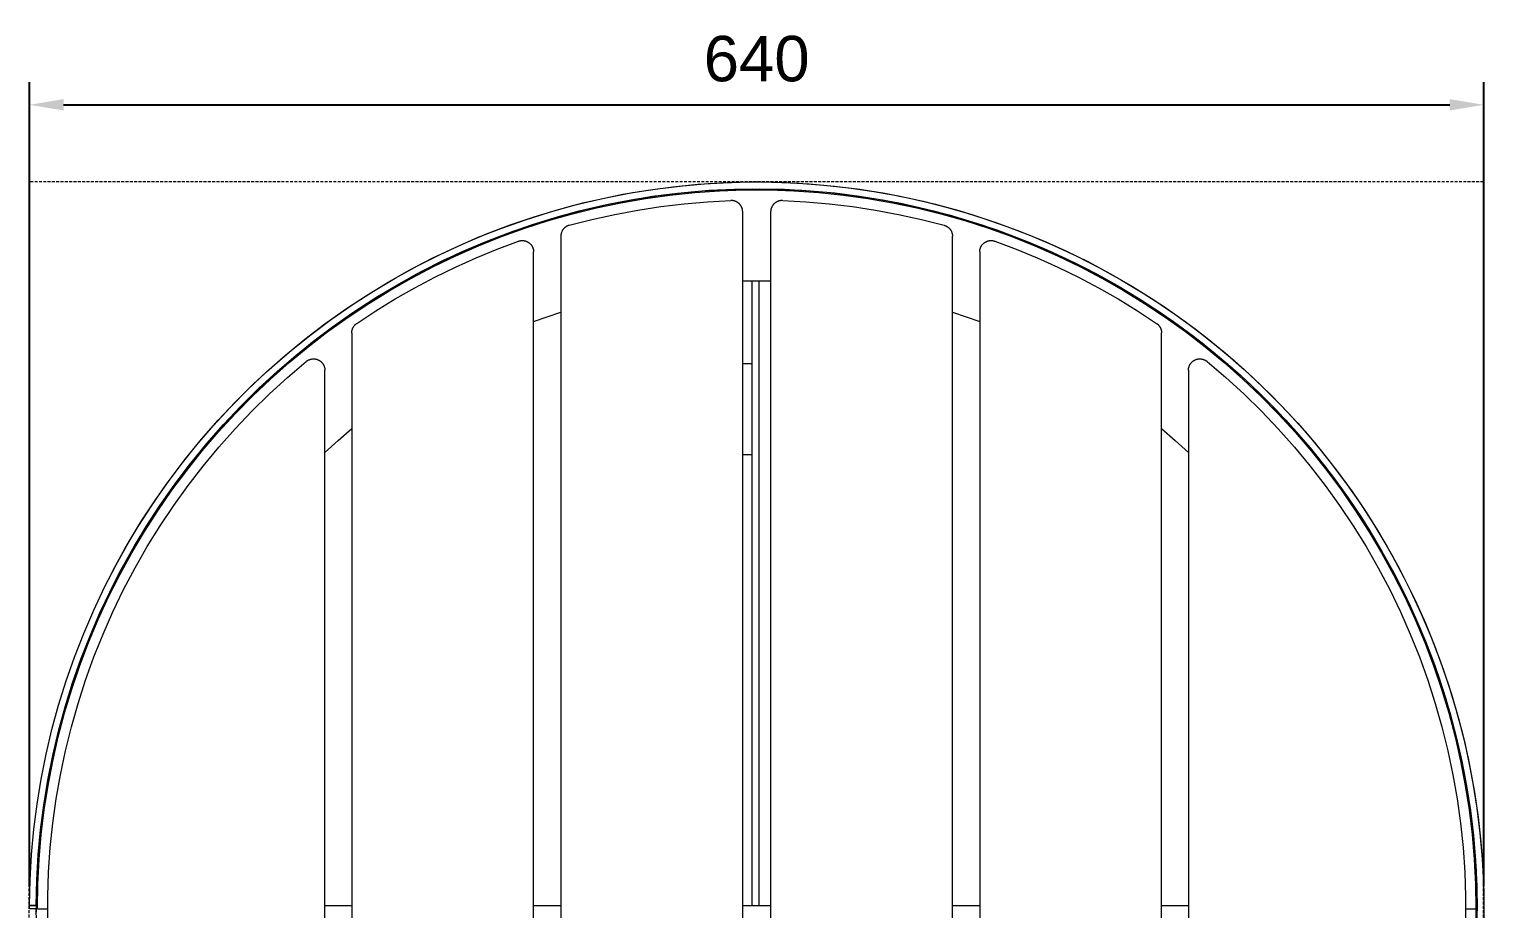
# Model space of a CAD drawing. Header units: millimetres. Extents: x -93 to 2210, y -85 to 1555.
# Drawn here: x -35 to 605, y 235 to 622 of the extents above; entities that cross this region are included whole.
import ezdxf

# ---------------------------------------------------------------- set-up
doc = ezdxf.new("R2010")
doc.units = ezdxf.units.MM
doc.linetypes.add('HIDDEN', pattern=[1.905, 1.27, -0.635])
for name, color, linetype, lineweight in [('ZANO_R', 7, 'Continuous', 0), ('ZANO_R_przerywana', 7, 'HIDDEN', 0), ('ZANO_W', 1, 'Continuous', 0)]:
    doc.layers.add(name, color=color, linetype=linetype, lineweight=lineweight)
doc.styles.add('Arial', font='arial.ttf')
doc.styles.get("Standard").update_dxf_attribs({"font": 'ARIALUNI.TTF'})
doc.dimstyles.new('pl i ang', dxfattribs={"dimtxt": 50, "dimasz": 50, "dimexe": 1.25, "dimexo": 0.625, "dimgap": 10, "dimtad": 1, "dimtoh": 1, "dimtxsty": 'Standard', "dimcen": 2.5, "dimclrd": 1, "dimclre": 1, "dimclrt": 1, "dimadec": 0, "dimazin": 0, "dimtfac": 1, "dimtmove": 0, "dimatfit": 3, "dimfxl": 1, "dimarcsym": 1})

# ---------------------------------------------------------------- blocks, each defined once
blk = doc.blocks.new('*D389')
at = {"layer": 'ZANO_W', "color": 1, "lineweight": -2}
for p, q in [((-35.01, 244.73), (-35.01, 598.68)), ((604.99, 244.74), (604.99, 598.68)), ((-20.01, 588.68), (589.99, 588.68))]:
    blk.add_line(p, q, dxfattribs=at)
at = {"layer": 'ZANO_W', "color": 1}
for points in [[(-20.01, 591.18), (-20.01, 586.18), (-35.01, 588.68)], [(589.99, 586.18), (589.99, 591.18), (604.99, 588.68)]]:
    blk.add_solid(points, dxfattribs=at)
at = {"layer": 'ZANO_W', "color": 1, "insert": (284.99, 608.89), "char_height": 20, "attachment_point": 5, "style": 'Arial'}
blk.add_mtext('640', dxfattribs=at)

msp = doc.modelspace()

# ---------------------------------------------------------------- linework, layer by layer
at = {"layer": 'ZANO_R'}
for p, q in [((226.14, 549.28), (237.08, 551.13)), ((230.38, 550.04), (241.4, 551.75)), ((237.08, 551.13), (248.07, 552.6)), ((241.4, 551.75), (252.47, 553.08)), ((248.07, 552.6), (259.11, 553.69)), ((250.08, 549.81), (261.02, 550.83)), ((252.47, 553.08), (263.58, 554.02)), ((253.12, 550.13), (264.14, 551.05)), ((257.71, 550.05), (268.61, 550.81)), ((259.11, 553.69), (270.18, 554.39)), ((261.02, 550.83), (271.97, 551.47)), ((263.58, 554.02), (274.72, 554.57)), ((264.14, 551.05), (275.18, 551.58)), ((268.61, 550.81), (279.52, 551.19)), ((270.18, 554.39), (281.27, 554.71)), ((271.97, 551.47), (282.95, 551.73)), ((274.72, 554.57), (285.87, 554.73)), ((275.18, 551.58), (286.23, 551.73)), ((279.52, 551.19), (290.45, 551.19)), ((281.27, 554.71), (292.36, 554.65)), ((282.95, 551.73), (293.93, 551.61)), ((282.99, 554.73), (282.99, 554.74)), ((282.99, 554.74), (285.99, 554.74)), ((282.99, 551.23), (282.99, 551.73)), ((285.87, 554.73), (297.02, 554.51)), ((285.99, 554.74), (285.99, 554.73)), ((285.99, 551.73), (285.99, 551.23)), ((286.23, 551.73), (297.29, 551.49)), ((290.45, 551.19), (301.37, 550.81)), ((292.36, 554.65), (303.44, 554.2)), ((293.93, 551.61), (304.89, 551.11)), ((297.02, 554.51), (308.15, 553.89)), ((297.29, 551.49), (308.32, 550.87)), ((301.37, 550.81), (312.27, 550.05)), ((303.44, 554.2), (314.51, 553.37)), ((304.89, 551.11), (315.83, 550.23)), ((308.15, 553.89), (319.26, 552.89)), ((308.32, 550.87), (319.33, 549.87)), ((314.51, 553.37), (325.53, 552.15)), ((319.26, 552.89), (330.33, 551.5)), ((325.53, 552.15), (336.51, 550.56)), ((330.33, 551.5), (341.34, 549.73)), ((336.51, 550.56), (347.42, 548.58)), ((193.81, 541.47), (204.49, 544.44)), ((197.77, 542.62), (208.55, 545.47)), ((204.49, 544.44), (215.28, 547.05)), ((206.91, 541.97), (217.6, 544.49)), ((208.55, 545.47), (219.42, 547.94)), ((209.57, 542.63), (220.35, 545.07)), ((214.56, 543.3), (225.25, 545.54)), ((215.28, 547.05), (226.14, 549.28)), ((217.6, 544.49), (228.36, 546.63)), ((219.42, 547.94), (230.38, 550.04)), ((220.35, 545.07), (231.21, 547.14)), ((225.25, 545.54), (236.02, 547.42)), ((228.36, 546.63), (239.2, 548.41)), ((231.21, 547.14), (242.14, 548.82)), ((236.02, 547.42), (246.84, 548.93)), ((239.2, 548.41), (250.08, 549.81)), ((242.14, 548.82), (253.12, 550.13)), ((242.87, 543.9), (253.1, 545.11)), ((246.84, 548.93), (257.71, 550.05)), ((253.1, 545.11), (263.37, 545.99)), ((263.37, 545.99), (273.66, 546.53)), ((273.83, 546.54), (273.66, 546.53)), ((274, 546.53), (273.83, 546.54)), ((274.17, 546.52), (274, 546.53)), ((274.34, 546.51), (274.17, 546.52)), ((274.51, 546.49), (274.34, 546.51)), ((274.68, 546.46), (274.51, 546.49)), ((274.84, 546.43), (274.68, 546.46)), ((275.01, 546.4), (274.84, 546.43)), ((275.18, 546.35), (275.01, 546.4)), ((275.34, 546.3), (275.18, 546.35)), ((275.5, 546.25), (275.34, 546.3)), ((275.66, 546.19), (275.5, 546.25)), ((275.82, 546.12), (275.66, 546.19)), ((275.98, 546.05), (275.82, 546.12)), ((276.13, 545.98), (275.98, 546.05)), ((276.28, 545.9), (276.13, 545.98)), ((276.43, 545.81), (276.28, 545.9)), ((276.57, 545.72), (276.43, 545.81)), ((276.71, 545.62), (276.57, 545.72)), ((276.85, 545.52), (276.71, 545.62)), ((276.99, 545.42), (276.85, 545.52)), ((277.12, 545.31), (276.99, 545.42)), ((277.24, 545.19), (277.12, 545.31)), ((277.37, 545.07), (277.24, 545.19)), ((277.49, 544.95), (277.37, 545.07)), ((277.6, 544.82), (277.49, 544.95)), ((277.71, 544.69), (277.6, 544.82)), ((277.82, 544.56), (277.71, 544.69)), ((277.92, 544.42), (277.82, 544.56)), ((278.01, 544.28), (277.92, 544.42)), ((278.1, 544.14), (278.01, 544.28)), ((278.19, 543.99), (278.1, 544.14)), ((291.87, 544.14), (291.78, 543.99)), ((291.96, 544.28), (291.87, 544.14)), ((292.06, 544.42), (291.96, 544.28)), ((292.16, 544.56), (292.06, 544.42)), ((292.26, 544.69), (292.16, 544.56)), ((292.37, 544.82), (292.26, 544.69)), ((292.49, 544.95), (292.37, 544.82)), ((292.61, 545.07), (292.49, 544.95)), ((292.73, 545.19), (292.61, 545.07)), ((292.86, 545.31), (292.73, 545.19)), ((292.99, 545.42), (292.86, 545.31)), ((293.12, 545.52), (292.99, 545.42)), ((293.26, 545.62), (293.12, 545.52)), ((293.4, 545.72), (293.26, 545.62)), ((293.55, 545.81), (293.4, 545.72)), ((293.7, 545.9), (293.55, 545.81)), ((293.85, 545.98), (293.7, 545.9)), ((294, 546.05), (293.85, 545.98)), ((294.15, 546.12), (294, 546.05)), ((294.31, 546.19), (294.15, 546.12)), ((294.47, 546.25), (294.31, 546.19)), ((294.63, 546.3), (294.47, 546.25)), ((294.8, 546.35), (294.63, 546.3)), ((294.96, 546.4), (294.8, 546.35)), ((295.13, 546.43), (294.96, 546.4)), ((295.3, 546.46), (295.13, 546.43)), ((295.47, 546.49), (295.3, 546.46)), ((295.64, 546.51), (295.47, 546.49)), ((295.81, 546.52), (295.64, 546.51)), ((295.98, 546.53), (295.81, 546.52)), ((296.15, 546.54), (295.98, 546.53)), ((296.32, 546.53), (296.15, 546.54)), ((296.32, 546.53), (306.61, 545.99)), ((306.61, 545.99), (316.87, 545.11)), ((312.27, 550.05), (323.14, 548.93)), ((315.83, 550.23), (326.74, 548.97)), ((316.87, 545.11), (327.1, 543.9)), ((319.33, 549.87), (330.3, 548.48)), ((323.14, 548.93), (333.96, 547.42)), ((326.74, 548.97), (337.59, 547.34)), ((330.3, 548.48), (341.21, 546.71)), ((333.96, 547.42), (344.72, 545.54)), ((337.59, 547.34), (348.39, 545.33)), ((341.21, 546.71), (352.06, 544.56)), ((341.34, 549.73), (352.28, 547.58)), ((344.72, 545.54), (355.42, 543.3)), ((347.42, 548.58), (358.26, 546.23)), ((348.39, 545.33), (359.1, 542.95)), ((352.06, 544.56), (362.82, 542.03)), ((352.28, 547.58), (363.14, 545.04)), ((358.26, 546.23), (369.01, 543.5)), ((363.14, 545.04), (373.9, 542.13)), ((172.78, 534.41), (183.23, 538.12)), ((176.54, 535.8), (187.09, 539.39)), ((183.23, 538.12), (193.81, 541.47)), ((185.84, 535.83), (196.32, 539.08)), ((187.09, 539.39), (197.77, 542.62)), ((188.29, 536.63), (198.88, 539.81)), ((193.44, 537.7), (203.95, 540.68)), ((196.32, 539.08), (206.91, 541.97)), ((198.88, 539.81), (209.57, 542.63)), ((202.52, 535.68), (212.5, 538.23)), ((203.95, 540.68), (214.56, 543.3)), ((212.5, 538.23), (222.56, 540.45)), ((222.56, 540.45), (232.68, 542.34)), ((232.68, 542.34), (242.87, 543.9)), ((278.27, 543.84), (278.19, 543.99)), ((278.35, 543.69), (278.27, 543.84)), ((278.42, 543.53), (278.35, 543.69)), ((278.48, 543.37), (278.42, 543.53)), ((278.55, 543.21), (278.48, 543.37)), ((278.6, 543.05), (278.55, 543.21)), ((278.65, 542.89), (278.6, 543.05)), ((278.69, 542.72), (278.65, 542.89)), ((278.73, 542.55), (278.69, 542.72)), ((278.76, 542.39), (278.73, 542.55)), ((278.79, 542.22), (278.76, 542.39)), ((278.81, 542.05), (278.79, 542.22)), ((278.82, 541.88), (278.81, 542.05)), ((278.83, 541.71), (278.82, 541.88)), ((278.83, 541.54), (278.83, 541.71)), ((278.83, -72.07), (278.83, 541.54)), ((291.15, 541.88), (291.14, 541.71)), ((291.14, 541.71), (291.14, 541.54)), ((291.14, 541.54), (291.14, -72.07)), ((291.17, 542.05), (291.15, 541.88)), ((291.19, 542.22), (291.17, 542.05)), ((291.21, 542.39), (291.19, 542.22)), ((291.25, 542.55), (291.21, 542.39)), ((291.28, 542.72), (291.25, 542.55)), ((291.33, 542.89), (291.28, 542.72)), ((291.38, 543.05), (291.33, 542.89)), ((291.43, 543.21), (291.38, 543.05)), ((291.49, 543.37), (291.43, 543.21)), ((291.56, 543.53), (291.49, 543.37)), ((291.63, 543.69), (291.56, 543.53)), ((291.7, 543.84), (291.63, 543.69)), ((291.78, 543.99), (291.7, 543.84)), ((327.1, 543.9), (337.29, 542.34)), ((337.29, 542.34), (347.42, 540.45)), ((347.42, 540.45), (357.48, 538.23)), ((355.42, 543.3), (366.02, 540.68)), ((357.48, 538.23), (367.46, 535.68)), ((359.1, 542.95), (369.73, 540.2)), ((362.82, 542.03), (373.49, 539.13)), ((366.02, 540.68), (376.54, 537.7)), ((369.01, 543.5), (379.67, 540.41)), ((369.73, 540.2), (380.26, 537.08)), ((373.49, 539.13), (384.05, 535.86)), ((373.9, 542.13), (384.56, 538.85)), ((379.67, 540.41), (390.2, 536.94)), ((384.56, 538.85), (395.1, 535.19)), ((155.83, 527.51), (166.11, 531.83)), ((162.46, 530.35), (172.78, 534.41)), ((165.24, 528.24), (175.47, 532.21)), ((166.11, 531.83), (176.54, 535.8)), ((167.49, 529.15), (177.82, 533.07)), ((172.76, 530.67), (183.04, 534.36)), ((175.47, 532.21), (185.84, 535.83)), ((177.82, 533.07), (188.29, 536.63)), ((183.04, 534.36), (193.44, 537.7)), ((198.86, 531.37), (198.85, 531.2)), ((198.88, 531.54), (198.86, 531.37)), ((198.91, 531.71), (198.88, 531.54)), ((198.94, 531.88), (198.91, 531.71)), ((198.98, 532.04), (198.94, 531.88)), ((199.02, 532.21), (198.98, 532.04)), ((199.07, 532.37), (199.02, 532.21)), ((199.13, 532.54), (199.07, 532.37)), ((199.19, 532.7), (199.13, 532.54)), ((199.25, 532.86), (199.19, 532.7)), ((199.32, 533.01), (199.25, 532.86)), ((199.4, 533.17), (199.32, 533.01)), ((199.48, 533.32), (199.4, 533.17)), ((199.57, 533.46), (199.48, 533.32)), ((199.66, 533.61), (199.57, 533.46)), ((199.76, 533.75), (199.66, 533.61)), ((199.86, 533.89), (199.76, 533.75)), ((199.97, 534.02), (199.86, 533.89)), ((200.08, 534.15), (199.97, 534.02)), ((200.19, 534.28), (200.08, 534.15)), ((200.31, 534.4), (200.19, 534.28)), ((200.44, 534.52), (200.31, 534.4)), ((200.56, 534.64), (200.44, 534.52)), ((200.7, 534.75), (200.56, 534.64)), ((200.83, 534.85), (200.7, 534.75)), ((200.97, 534.95), (200.83, 534.85)), ((201.11, 535.05), (200.97, 534.95)), ((201.26, 535.14), (201.11, 535.05)), ((201.41, 535.23), (201.26, 535.14)), ((201.56, 535.31), (201.41, 535.23)), ((201.71, 535.38), (201.56, 535.31)), ((201.87, 535.45), (201.71, 535.38)), ((202.03, 535.52), (201.87, 535.45)), ((202.19, 535.58), (202.03, 535.52)), ((202.35, 535.63), (202.19, 535.58)), ((202.52, 535.68), (202.35, 535.63)), ((367.46, 535.68), (367.62, 535.63)), ((367.62, 535.63), (367.79, 535.58)), ((367.79, 535.58), (367.95, 535.52)), ((367.95, 535.52), (368.11, 535.45)), ((368.11, 535.45), (368.26, 535.38)), ((368.26, 535.38), (368.42, 535.31)), ((368.42, 535.31), (368.57, 535.23)), ((368.57, 535.23), (368.72, 535.14)), ((368.72, 535.14), (368.86, 535.05)), ((368.86, 535.05), (369.01, 534.95)), ((369.01, 534.95), (369.14, 534.85)), ((369.14, 534.85), (369.28, 534.75)), ((369.28, 534.75), (369.41, 534.64)), ((369.41, 534.64), (369.54, 534.52)), ((369.54, 534.52), (369.66, 534.4)), ((369.66, 534.4), (369.78, 534.28)), ((369.78, 534.28), (369.9, 534.15)), ((369.9, 534.15), (370.01, 534.02)), ((370.01, 534.02), (370.12, 533.89)), ((370.12, 533.89), (370.22, 533.75)), ((370.22, 533.75), (370.31, 533.61)), ((370.31, 533.61), (370.41, 533.46)), ((370.41, 533.46), (370.49, 533.32)), ((370.49, 533.32), (370.57, 533.17)), ((370.57, 533.17), (370.65, 533.01)), ((370.65, 533.01), (370.72, 532.86)), ((370.72, 532.86), (370.79, 532.7)), ((370.79, 532.7), (370.85, 532.54)), ((370.85, 532.54), (370.9, 532.37)), ((370.9, 532.37), (370.95, 532.21)), ((370.95, 532.21), (371, 532.04)), ((371, 532.04), (371.04, 531.88)), ((371.04, 531.88), (371.07, 531.71)), ((371.07, 531.71), (371.09, 531.54)), ((371.09, 531.54), (371.11, 531.37)), ((371.11, 531.37), (371.13, 531.2)), ((376.54, 537.7), (386.94, 534.36)), ((380.26, 537.08), (390.67, 533.6)), ((384.05, 535.86), (394.49, 532.22)), ((386.94, 534.36), (397.22, 530.67)), ((390.2, 536.94), (400.61, 533.11)), ((390.67, 533.6), (400.95, 529.76)), ((394.49, 532.22), (404.8, 528.22)), ((395.1, 535.19), (405.5, 531.17)), ((400.61, 533.11), (410.89, 528.93)), ((142.27, 521.15), (152.29, 525.92)), ((145.71, 522.83), (155.83, 527.51)), ((152.29, 525.92), (162.46, 530.35)), ((152.61, 522.22), (162.61, 526.62)), ((155.15, 523.92), (165.24, 528.24)), ((157.29, 524.88), (167.49, 529.15)), ((161.54, 521.34), (170.79, 525.14)), ((162.61, 526.62), (172.76, 530.67)), ((170.79, 525.14), (180.16, 528.65)), ((180.16, 528.65), (180.32, 528.7)), ((180.32, 528.7), (180.49, 528.75)), ((180.49, 528.75), (180.66, 528.8)), ((180.66, 528.8), (180.83, 528.84)), ((180.83, 528.84), (181, 528.87)), ((181, 528.87), (181.17, 528.89)), ((181.17, 528.89), (181.34, 528.91)), ((181.34, 528.91), (181.52, 528.93)), ((181.52, 528.93), (181.69, 528.94)), ((181.69, 528.94), (181.86, 528.94)), ((181.86, 528.94), (182.04, 528.93)), ((182.04, 528.93), (182.21, 528.92)), ((182.21, 528.92), (182.38, 528.91)), ((182.38, 528.91), (182.56, 528.89)), ((182.56, 528.89), (182.73, 528.86)), ((182.73, 528.86), (182.9, 528.82)), ((182.9, 528.82), (183.07, 528.78)), ((183.07, 528.78), (183.23, 528.74)), ((183.23, 528.74), (183.4, 528.69)), ((183.4, 528.69), (183.57, 528.63)), ((183.57, 528.63), (183.73, 528.57)), ((183.73, 528.57), (183.89, 528.5)), ((183.89, 528.5), (184.04, 528.42)), ((184.04, 528.42), (184.2, 528.34)), ((184.2, 528.34), (184.35, 528.26)), ((184.35, 528.26), (184.5, 528.17)), ((184.5, 528.17), (184.64, 528.07)), ((184.64, 528.07), (184.79, 527.97)), ((184.79, 527.97), (184.93, 527.87)), ((184.93, 527.87), (185.06, 527.76)), ((185.06, 527.76), (185.19, 527.64)), ((185.19, 527.64), (185.32, 527.53)), ((185.32, 527.53), (185.44, 527.4)), ((185.44, 527.4), (185.56, 527.27)), ((185.56, 527.27), (185.67, 527.14)), ((185.67, 527.14), (185.78, 527.01)), ((185.78, 527.01), (185.89, 526.87)), ((185.89, 526.87), (185.99, 526.73)), ((185.99, 526.73), (186.08, 526.58)), ((186.08, 526.58), (186.17, 526.43)), ((186.17, 526.43), (186.25, 526.28)), ((186.25, 526.28), (186.33, 526.12)), ((186.33, 526.12), (186.41, 525.97)), ((186.41, 525.97), (186.47, 525.81)), ((186.47, 525.81), (186.53, 525.64)), ((186.53, 525.64), (186.59, 525.48)), ((186.59, 525.48), (186.64, 525.31)), ((186.64, 525.31), (186.69, 525.14)), ((186.69, 525.14), (186.73, 524.97)), ((186.73, 524.97), (186.76, 524.8)), ((198.84, 531.03), (198.83, 530.85)), ((198.83, 530.85), (198.83, -61.39)), ((198.85, 531.2), (198.84, 531.03)), ((371.13, 531.2), (371.14, 531.03)), ((371.14, 531.03), (371.14, 530.85)), ((371.14, -61.39), (371.14, 530.85)), ((383.22, 524.8), (383.25, 524.97)), ((383.25, 524.97), (383.29, 525.14)), ((383.29, 525.14), (383.33, 525.31)), ((383.33, 525.31), (383.38, 525.48)), ((383.38, 525.48), (383.44, 525.64)), ((383.44, 525.64), (383.5, 525.81)), ((383.5, 525.81), (383.57, 525.97)), ((383.57, 525.97), (383.64, 526.12)), ((383.64, 526.12), (383.72, 526.28)), ((383.72, 526.28), (383.81, 526.43)), ((383.81, 526.43), (383.9, 526.58)), ((383.9, 526.58), (383.99, 526.73)), ((383.99, 526.73), (384.09, 526.87)), ((384.09, 526.87), (384.19, 527.01)), ((384.19, 527.01), (384.3, 527.14)), ((384.3, 527.14), (384.42, 527.27)), ((384.42, 527.27), (384.53, 527.4)), ((384.53, 527.4), (384.66, 527.53)), ((384.66, 527.53), (384.78, 527.64)), ((384.78, 527.64), (384.91, 527.76)), ((384.91, 527.76), (385.05, 527.87)), ((385.05, 527.87), (385.19, 527.97)), ((385.19, 527.97), (385.33, 528.07)), ((385.33, 528.07), (385.48, 528.17)), ((385.48, 528.17), (385.62, 528.26)), ((385.62, 528.26), (385.78, 528.34)), ((385.78, 528.34), (385.93, 528.42)), ((385.93, 528.42), (386.09, 528.5)), ((386.09, 528.5), (386.25, 528.57)), ((386.25, 528.57), (386.41, 528.63)), ((386.41, 528.63), (386.57, 528.69)), ((386.57, 528.69), (386.74, 528.74)), ((386.74, 528.74), (386.91, 528.78)), ((386.91, 528.78), (387.08, 528.82)), ((387.08, 528.82), (387.25, 528.86)), ((387.25, 528.86), (387.42, 528.89)), ((387.42, 528.89), (387.59, 528.91)), ((387.59, 528.91), (387.76, 528.92)), ((387.76, 528.92), (387.94, 528.93)), ((387.94, 528.93), (388.11, 528.94)), ((388.11, 528.94), (388.29, 528.94)), ((388.29, 528.94), (388.46, 528.93)), ((388.46, 528.93), (388.63, 528.91)), ((388.63, 528.91), (388.81, 528.89)), ((388.81, 528.89), (388.98, 528.87)), ((388.98, 528.87), (389.15, 528.84)), ((389.15, 528.84), (389.32, 528.8)), ((389.32, 528.8), (389.49, 528.75)), ((389.49, 528.75), (389.65, 528.7)), ((389.65, 528.7), (389.82, 528.65)), ((389.82, 528.65), (399.19, 525.14)), ((397.22, 530.67), (407.37, 526.62)), ((399.19, 525.14), (408.44, 521.34)), ((400.95, 529.76), (411.1, 525.57)), ((404.8, 528.22), (414.96, 523.86)), ((405.5, 531.17), (415.76, 526.79)), ((407.37, 526.62), (417.37, 522.22)), ((410.89, 528.93), (421.01, 524.39)), ((411.1, 525.57), (421.09, 521.03)), ((415.76, 526.79), (425.85, 522.06)), ((132.43, 516.03), (142.27, 521.15)), ((135.44, 514.24), (145.21, 519.25)), ((135.75, 517.8), (145.71, 522.83)), ((137.38, 515.27), (147.25, 520.25)), ((142.76, 517.48), (152.61, 522.22)), ((145.21, 519.25), (155.15, 523.92)), ((147.25, 520.25), (157.29, 524.88)), ((152.41, 517.24), (161.54, 521.34)), ((186.76, 524.8), (186.79, 524.63)), ((186.79, 524.63), (186.81, 524.46)), ((186.81, 524.46), (186.82, 524.29)), ((186.82, 524.29), (186.83, 524.11)), ((186.83, 524.11), (186.83, 523.94)), ((186.83, -54.47), (186.83, 523.94)), ((383.14, 524.11), (383.15, 524.29)), ((383.14, 523.94), (383.14, 524.11)), ((383.14, 523.94), (383.14, -54.47)), ((383.15, 524.29), (383.17, 524.46)), ((383.17, 524.46), (383.19, 524.63)), ((383.19, 524.63), (383.22, 524.8)), ((408.44, 521.34), (417.56, 517.24)), ((414.96, 523.86), (424.96, 519.16)), ((417.37, 522.22), (427.21, 517.48)), ((421.01, 524.39), (430.96, 519.5)), ((421.09, 521.03), (430.92, 516.14)), ((424.96, 519.16), (434.79, 514.1)), ((425.85, 522.06), (435.78, 516.98)), ((430.96, 519.5), (440.74, 514.27)), ((116.4, 506.72), (125.98, 512.43)), ((122.78, 510.57), (132.43, 516.03)), ((123.59, 506.99), (133.09, 512.4)), ((125.86, 508.9), (135.44, 514.24)), ((125.98, 512.43), (135.75, 517.8)), ((127.69, 509.95), (137.38, 515.27)), ((133.09, 512.4), (142.76, 517.48)), ((134.58, 508.17), (143.43, 512.85)), ((143.43, 512.85), (152.41, 517.24)), ((417.56, 517.24), (426.55, 512.85)), ((426.55, 512.85), (435.39, 508.17)), ((427.21, 517.48), (436.89, 512.4)), ((430.92, 516.14), (440.58, 510.92)), ((434.79, 514.1), (444.44, 508.71)), ((435.78, 516.98), (445.52, 511.55)), ((436.89, 512.4), (446.38, 506.99)), ((440.74, 514.27), (450.34, 508.7)), ((107.03, 500.68), (116.4, 506.72)), ((113.31, 504.78), (122.78, 510.57)), ((114.29, 501.26), (123.59, 506.99)), ((116.46, 503.22), (125.86, 508.9)), ((118.19, 504.3), (127.69, 509.95)), ((125.89, 503.21), (134.58, 508.17)), ((278.83, 511.16), (284.99, 511.23)), ((282.99, 236.24), (282.99, 511.23)), ((284.99, 511.23), (291.14, 511.16)), ((285.99, 511.23), (285.99, 236.24)), ((435.39, 508.17), (444.08, 503.21)), ((440.58, 510.92), (450.05, 505.37)), ((444.44, 508.71), (453.9, 502.98)), ((445.52, 511.55), (455.07, 505.79)), ((446.38, 506.99), (455.68, 501.26)), ((450.34, 508.7), (459.74, 502.81)), ((455.07, 505.79), (464.41, 499.7)), ((97.87, 494.32), (107.03, 500.68)), ((104.06, 498.67), (113.31, 504.78)), ((105.2, 495.21), (114.29, 501.26)), ((107.26, 497.23), (116.46, 503.22)), ((108.89, 498.32), (118.19, 504.3)), ((117.37, 497.98), (125.89, 503.21)), ((444.08, 503.21), (452.61, 497.98)), ((450.05, 505.37), (459.32, 499.49)), ((453.9, 502.98), (463.15, 496.93)), ((455.68, 501.26), (464.78, 495.21)), ((459.32, 499.49), (468.38, 493.3)), ((459.74, 502.81), (468.92, 496.59)), ((464.41, 499.7), (473.54, 493.29)), ((88.94, 487.64), (97.87, 494.32)), ((95.02, 492.24), (104.06, 498.67)), ((96.31, 488.85), (105.2, 495.21)), ((98.28, 490.92), (107.26, 497.23)), ((99.8, 492.02), (108.89, 498.32)), ((109.02, 492.48), (117.37, 497.98)), ((186.83, 493.23), (192.81, 495.42)), ((192.81, 495.42), (198.83, 497.47)), ((371.14, 497.47), (377.17, 495.42)), ((377.17, 495.42), (383.14, 493.23)), ((452.61, 497.98), (460.96, 492.48)), ((463.15, 496.93), (472.19, 490.56)), ((464.78, 495.21), (473.66, 488.85)), ((468.38, 493.3), (477.23, 486.79)), ((468.92, 496.59), (477.89, 490.06)), ((473.54, 493.29), (482.43, 486.56)), ((80.24, 480.66), (88.94, 487.64)), ((86.21, 485.5), (95.02, 492.24)), ((87.65, 482.18), (96.31, 488.85)), ((89.52, 484.3), (98.28, 490.92)), ((90.94, 485.4), (99.8, 492.02)), ((106.83, 488.35), (106.84, 488.52)), ((106.83, 488.35), (106.83, -18.88)), ((106.84, 488.52), (106.85, 488.69)), ((106.85, 488.69), (106.86, 488.87)), ((106.86, 488.87), (106.88, 489.04)), ((106.88, 489.04), (106.91, 489.21)), ((106.91, 489.21), (106.94, 489.38)), ((106.94, 489.38), (106.98, 489.55)), ((106.98, 489.55), (107.03, 489.72)), ((107.03, 489.72), (107.08, 489.88)), ((107.08, 489.88), (107.13, 490.05)), ((107.13, 490.05), (107.19, 490.21)), ((107.19, 490.21), (107.26, 490.37)), ((107.26, 490.37), (107.34, 490.53)), ((107.34, 490.53), (107.41, 490.68)), ((107.41, 490.68), (107.5, 490.83)), ((107.5, 490.83), (107.59, 490.98)), ((107.59, 490.98), (107.68, 491.13)), ((107.68, 491.13), (107.78, 491.27)), ((107.78, 491.27), (107.88, 491.41)), ((107.88, 491.41), (107.99, 491.55)), ((107.99, 491.55), (108.11, 491.68)), ((108.11, 491.68), (108.22, 491.81)), ((108.22, 491.81), (108.35, 491.93)), ((108.35, 491.93), (108.47, 492.05)), ((108.47, 492.05), (108.6, 492.16)), ((108.6, 492.16), (108.74, 492.27)), ((108.74, 492.27), (108.88, 492.38)), ((108.88, 492.38), (109.02, 492.48)), ((460.96, 492.48), (461.1, 492.38)), ((461.1, 492.38), (461.24, 492.27)), ((461.24, 492.27), (461.37, 492.16)), ((461.37, 492.16), (461.5, 492.05)), ((461.5, 492.05), (461.63, 491.93)), ((461.63, 491.93), (461.75, 491.81)), ((461.75, 491.81), (461.87, 491.68)), ((461.87, 491.68), (461.98, 491.55)), ((461.98, 491.55), (462.09, 491.41)), ((462.09, 491.41), (462.2, 491.27)), ((462.2, 491.27), (462.29, 491.13)), ((462.29, 491.13), (462.39, 490.98)), ((462.39, 490.98), (462.48, 490.83)), ((462.48, 490.83), (462.56, 490.68)), ((462.56, 490.68), (462.64, 490.53)), ((462.64, 490.53), (462.71, 490.37)), ((462.71, 490.37), (462.78, 490.21)), ((462.78, 490.21), (462.84, 490.05)), ((462.84, 490.05), (462.9, 489.88)), ((462.9, 489.88), (462.95, 489.72)), ((462.95, 489.72), (462.99, 489.55)), ((462.99, 489.55), (463.03, 489.38)), ((463.03, 489.38), (463.07, 489.21)), ((463.07, 489.21), (463.09, 489.04)), ((463.09, 489.04), (463.11, 488.87)), ((463.11, 488.87), (463.13, 488.69)), ((463.13, 488.69), (463.14, 488.52)), ((463.14, 488.52), (463.14, 488.35)), ((463.14, -18.88), (463.14, 488.35)), ((472.19, 490.56), (480.99, 483.87)), ((473.66, 488.85), (482.32, 482.18)), ((477.23, 486.79), (485.84, 479.98)), ((477.89, 490.06), (486.62, 483.22)), ((482.43, 486.56), (491.09, 479.53)), ((71.8, 473.38), (80.24, 480.66)), ((77.64, 478.46), (86.21, 485.5)), ((79.23, 475.22), (87.65, 482.18)), ((81, 477.38), (89.52, 484.3)), ((82.32, 478.49), (90.94, 485.4)), ((480.99, 483.87), (489.56, 476.89)), ((482.32, 482.18), (490.75, 475.22)), ((486.62, 483.22), (495.11, 476.08)), ((69.31, 471.13), (77.64, 478.46)), ((71.05, 467.98), (79.23, 475.22)), ((72.72, 470.17), (81, 477.38)), ((73.94, 471.27), (82.32, 478.49)), ((78.59, 468.71), (86.81, 475.71)), ((86.81, 475.71), (86.95, 475.82)), ((86.95, 475.82), (87.09, 475.92)), ((87.09, 475.92), (87.23, 476.02)), ((87.23, 476.02), (87.38, 476.11)), ((87.38, 476.11), (87.53, 476.2)), ((87.53, 476.2), (87.68, 476.28)), ((87.68, 476.28), (87.84, 476.36)), ((87.84, 476.36), (87.99, 476.43)), ((87.99, 476.43), (88.15, 476.5)), ((88.15, 476.5), (88.32, 476.56)), ((88.32, 476.56), (88.48, 476.62)), ((88.48, 476.62), (88.65, 476.67)), ((88.65, 476.67), (88.82, 476.71)), ((88.82, 476.71), (88.99, 476.75)), ((88.99, 476.75), (89.16, 476.78)), ((89.16, 476.78), (89.33, 476.81)), ((89.33, 476.81), (89.5, 476.83)), ((89.5, 476.83), (89.67, 476.84)), ((89.67, 476.84), (89.85, 476.85)), ((89.85, 476.85), (90.02, 476.85)), ((90.02, 476.85), (90.2, 476.84)), ((90.2, 476.84), (90.37, 476.83)), ((90.37, 476.83), (90.54, 476.82)), ((90.54, 476.82), (90.71, 476.8)), ((90.71, 476.8), (90.89, 476.77)), ((90.89, 476.77), (91.06, 476.73)), ((91.06, 476.73), (91.23, 476.69)), ((91.23, 476.69), (91.39, 476.65)), ((91.39, 476.65), (91.56, 476.6)), ((91.56, 476.6), (91.72, 476.54)), ((91.72, 476.54), (91.88, 476.48)), ((91.88, 476.48), (92.04, 476.41)), ((92.04, 476.41), (92.2, 476.33)), ((92.2, 476.33), (92.36, 476.25)), ((92.36, 476.25), (92.51, 476.17)), ((92.51, 476.17), (92.66, 476.08)), ((92.66, 476.08), (92.8, 475.98)), ((92.8, 475.98), (92.94, 475.88)), ((92.94, 475.88), (93.08, 475.78)), ((93.08, 475.78), (93.22, 475.67)), ((93.22, 475.67), (93.35, 475.55)), ((93.35, 475.55), (93.47, 475.43)), ((93.47, 475.43), (93.6, 475.31)), ((93.6, 475.31), (93.71, 475.18)), ((93.71, 475.18), (93.83, 475.05)), ((93.83, 475.05), (93.94, 474.92)), ((93.94, 474.92), (94.04, 474.78)), ((94.04, 474.78), (94.14, 474.63)), ((94.14, 474.63), (94.23, 474.49)), ((94.23, 474.49), (94.32, 474.34)), ((94.32, 474.34), (94.41, 474.19)), ((94.41, 474.19), (94.49, 474.03)), ((94.49, 474.03), (94.56, 473.87)), ((94.56, 473.87), (94.63, 473.71)), ((282.99, 474.73), (278.83, 474.73)), ((475.35, 473.71), (475.42, 473.87)), ((475.42, 473.87), (475.49, 474.03)), ((475.49, 474.03), (475.57, 474.19)), ((475.57, 474.19), (475.65, 474.34)), ((475.65, 474.34), (475.74, 474.49)), ((475.74, 474.49), (475.84, 474.63)), ((475.84, 474.63), (475.93, 474.78)), ((475.93, 474.78), (476.04, 474.92)), ((476.04, 474.92), (476.15, 475.05)), ((476.15, 475.05), (476.26, 475.18)), ((476.26, 475.18), (476.38, 475.31)), ((476.38, 475.31), (476.5, 475.43)), ((476.5, 475.43), (476.63, 475.55)), ((476.63, 475.55), (476.76, 475.67)), ((476.76, 475.67), (476.89, 475.78)), ((476.89, 475.78), (477.03, 475.88)), ((477.03, 475.88), (477.17, 475.98)), ((477.17, 475.98), (477.32, 476.08)), ((477.32, 476.08), (477.47, 476.17)), ((477.47, 476.17), (477.62, 476.25)), ((477.62, 476.25), (477.77, 476.33)), ((477.77, 476.33), (477.93, 476.41)), ((477.93, 476.41), (478.09, 476.48)), ((478.09, 476.48), (478.25, 476.54)), ((478.25, 476.54), (478.42, 476.6)), ((478.42, 476.6), (478.58, 476.65)), ((478.58, 476.65), (478.75, 476.69)), ((478.75, 476.69), (478.92, 476.73)), ((478.92, 476.73), (479.09, 476.77)), ((479.09, 476.77), (479.26, 476.8)), ((479.26, 476.8), (479.43, 476.82)), ((479.43, 476.82), (479.61, 476.83)), ((479.61, 476.83), (479.78, 476.84)), ((479.78, 476.84), (479.95, 476.85)), ((479.95, 476.85), (480.13, 476.85)), ((480.13, 476.85), (480.3, 476.84)), ((480.3, 476.84), (480.47, 476.83)), ((480.47, 476.83), (480.65, 476.81)), ((480.65, 476.81), (480.82, 476.78)), ((480.82, 476.78), (480.99, 476.75)), ((480.99, 476.75), (481.16, 476.71)), ((481.16, 476.71), (481.33, 476.67)), ((481.33, 476.67), (481.49, 476.62)), ((481.49, 476.62), (481.66, 476.56)), ((481.66, 476.56), (481.82, 476.5)), ((481.82, 476.5), (481.98, 476.43)), ((481.98, 476.43), (482.14, 476.36)), ((482.14, 476.36), (482.3, 476.28)), ((482.3, 476.28), (482.45, 476.2)), ((482.45, 476.2), (482.6, 476.11)), ((482.6, 476.11), (482.74, 476.02)), ((482.74, 476.02), (482.89, 475.92)), ((482.89, 475.92), (483.03, 475.82)), ((483.03, 475.82), (483.16, 475.71)), ((483.16, 475.71), (491.38, 468.71)), ((485.84, 479.98), (494.21, 472.88)), ((489.56, 476.89), (497.88, 469.61)), ((490.75, 475.22), (498.92, 467.98)), ((491.09, 479.53), (499.49, 472.2)), ((495.11, 476.08), (503.35, 468.65)), ((61.25, 463.52), (69.31, 471.13)), ((63.13, 460.46), (71.05, 467.98)), ((63.61, 465.8), (71.8, 473.38)), ((64.7, 462.68), (72.72, 470.17)), ((65.82, 463.77), (73.94, 471.27)), ((70.62, 461.43), (78.59, 468.71)), ((94.63, 473.71), (94.69, 473.55)), ((94.69, 473.55), (94.74, 473.39)), ((94.74, 473.39), (94.8, 473.22)), ((94.8, 473.22), (94.84, 473.05)), ((94.84, 473.05), (94.88, 472.88)), ((94.88, 472.88), (94.91, 472.71)), ((94.91, 472.71), (94.94, 472.54)), ((94.94, 472.54), (94.96, 472.37)), ((94.96, 472.37), (94.98, 472.2)), ((94.98, 472.2), (94.98, 472.02)), ((94.98, 472.02), (94.99, 471.85)), ((94.99, -2.38), (94.99, 471.85)), ((474.99, 472.02), (475, 472.2)), ((474.99, 471.85), (474.99, 472.02)), ((474.99, 471.85), (474.99, -2.38)), ((475, 472.2), (475.01, 472.37)), ((475.01, 472.37), (475.04, 472.54)), ((475.04, 472.54), (475.06, 472.71)), ((475.06, 472.71), (475.1, 472.88)), ((475.1, 472.88), (475.13, 473.05)), ((475.13, 473.05), (475.18, 473.22)), ((475.18, 473.22), (475.23, 473.39)), ((475.23, 473.39), (475.29, 473.55)), ((475.29, 473.55), (475.35, 473.71)), ((491.38, 468.71), (499.36, 461.43)), ((494.21, 472.88), (502.33, 465.5)), ((497.88, 469.61), (505.94, 462.04)), ((498.92, 467.98), (506.85, 460.46)), ((499.49, 472.2), (507.63, 464.58)), ((503.35, 468.65), (511.32, 460.94)), ((53.45, 455.62), (61.25, 463.52)), ((55.7, 457.95), (63.61, 465.8)), ((56.93, 454.92), (64.7, 462.68)), ((57.97, 455.99), (65.82, 463.77)), ((62.9, 453.87), (70.62, 461.43)), ((499.36, 461.43), (507.07, 453.87)), ((502.33, 465.5), (510.19, 457.83)), ((505.94, 462.04), (513.73, 454.2)), ((507.63, 464.58), (515.51, 456.68)), ((511.32, 460.94), (519.03, 452.96)), ((45.94, 447.47), (53.45, 455.62)), ((48.06, 449.82), (55.7, 457.95)), ((49.45, 446.89), (56.93, 454.92)), ((50.39, 447.93), (57.97, 455.99)), ((55.47, 452.66), (63.13, 460.46)), ((506.85, 460.46), (514.51, 452.66)), ((510.19, 457.83), (517.78, 449.9)), ((515.51, 456.68), (523.1, 448.51)), ((40.71, 441.44), (48.06, 449.82)), ((48.08, 444.61), (55.47, 452.66)), ((55.45, 446.06), (62.9, 453.87)), ((507.07, 453.87), (514.52, 446.06)), ((513.73, 454.2), (521.25, 446.09)), ((514.51, 452.66), (521.89, 444.61)), ((517.78, 449.9), (525.09, 441.71)), ((519.03, 452.96), (526.45, 444.72)), ((523.1, 448.51), (530.41, 440.09)), ((38.71, 439.05), (45.94, 447.47)), ((40.98, 436.31), (48.08, 444.61)), ((42.24, 438.61), (49.45, 446.89)), ((43.1, 439.62), (50.39, 447.93)), ((48.28, 437.99), (55.45, 446.06)), ((100.83, 440.99), (106.83, 446.19)), ((463.14, 446.19), (469.14, 440.99)), ((514.52, 446.06), (521.7, 437.99)), ((521.25, 446.09), (528.47, 437.72)), ((521.89, 444.61), (528.99, 436.31)), ((525.09, 441.71), (532.11, 433.27)), ((526.45, 444.72), (533.58, 436.23)), ((31.78, 430.39), (38.71, 439.05)), ((33.65, 432.8), (40.71, 441.44)), ((34.17, 427.77), (40.98, 436.31)), ((35.33, 430.08), (42.24, 438.61)), ((36.1, 431.07), (43.1, 439.62)), ((41.39, 429.68), (48.28, 437.99)), ((94.99, 435.61), (100.83, 440.99)), ((469.14, 440.99), (474.99, 435.61)), ((521.7, 437.99), (528.59, 429.68)), ((528.47, 437.72), (535.4, 429.1)), ((528.99, 436.31), (535.81, 427.77)), ((530.41, 440.09), (537.41, 431.41)), ((533.58, 436.23), (540.42, 427.49)), ((25.15, 421.5), (31.78, 430.39)), ((26.9, 423.92), (33.65, 432.8)), ((28.72, 421.32), (35.33, 430.08)), ((29.41, 422.27), (36.1, 431.07)), ((34.79, 421.13), (41.39, 429.68)), ((278.83, 434.73), (282.99, 434.73)), ((528.59, 429.68), (535.19, 421.13)), ((532.11, 433.27), (538.84, 424.6)), ((535.4, 429.1), (542.03, 420.25)), ((537.41, 431.41), (544.11, 422.5)), ((20.47, 414.81), (26.9, 423.92)), ((27.66, 418.99), (34.17, 427.77)), ((535.81, 427.77), (542.32, 418.99)), ((538.84, 424.6), (545.26, 415.7)), ((540.42, 427.49), (546.95, 418.52)), ((18.83, 412.38), (25.15, 421.5)), ((21.45, 410), (27.66, 418.99)), ((22.41, 412.33), (28.72, 421.32)), ((23.03, 413.24), (29.41, 422.27)), ((28.49, 412.36), (34.79, 421.13)), ((535.19, 421.13), (541.49, 412.36)), ((542.03, 420.25), (548.34, 411.18)), ((542.32, 418.99), (548.53, 410)), ((544.11, 422.5), (550.5, 413.35)), ((546.95, 418.52), (553.16, 409.33)), ((12.83, 403.05), (18.83, 412.38)), ((14.35, 405.49), (20.47, 414.81)), ((15.56, 400.8), (21.45, 410)), ((16.42, 403.13), (22.41, 412.33)), ((16.96, 404), (23.03, 413.24)), ((22.49, 403.38), (28.49, 412.36)), ((541.49, 412.36), (547.48, 403.38)), ((545.26, 415.7), (551.37, 406.58)), ((548.34, 411.18), (554.34, 401.89)), ((548.53, 410), (554.42, 400.8)), ((550.5, 413.35), (556.56, 403.99)), ((8.57, 395.95), (14.35, 405.49)), ((11.22, 394.55), (16.96, 404)), ((16.82, 394.19), (22.49, 403.38)), ((547.48, 403.38), (553.16, 394.19)), ((551.37, 406.58), (557.16, 397.25)), ((553.16, 409.33), (559.05, 399.93)), ((556.56, 403.99), (562.29, 394.43)), ((7.16, 393.52), (12.83, 403.05)), ((9.98, 391.4), (15.56, 400.8)), ((10.75, 393.73), (16.42, 403.13)), ((554.34, 401.89), (560, 392.39)), ((554.42, 400.8), (559.99, 391.4)), ((557.16, 397.25), (562.62, 387.73)), ((559.05, 399.93), (564.61, 390.33)), ((1.83, 383.79), (7.16, 393.52)), ((3.12, 386.22), (8.57, 395.95)), ((4.74, 381.82), (9.98, 391.4)), ((5.41, 384.14), (10.75, 393.73)), ((5.82, 384.91), (11.22, 394.55)), ((11.46, 384.82), (16.82, 394.19)), ((553.16, 394.19), (558.52, 384.82)), ((559.99, 391.4), (565.23, 381.82)), ((560, 392.39), (565.33, 382.71)), ((562.29, 394.43), (567.69, 384.67)), ((-1.99, 376.31), (3.12, 386.22)), ((0.4, 374.37), (5.41, 384.14)), ((0.75, 375.08), (5.82, 384.91)), ((6.43, 375.26), (11.46, 384.82)), ((558.52, 384.82), (563.55, 375.26)), ((562.62, 387.73), (567.75, 378.02)), ((564.61, 390.33), (569.83, 380.55)), ((567.69, 384.67), (572.74, 374.73)), ((-3.17, 373.89), (1.83, 383.79)), ((-0.17, 372.06), (4.74, 381.82)), ((565.23, 381.82), (570.14, 372.06)), ((565.33, 382.71), (570.32, 372.84)), ((567.75, 378.02), (572.55, 368.15)), ((569.83, 380.55), (574.72, 370.59)), ((-6.75, 366.22), (-1.99, 376.31)), ((-4.74, 362.13), (-0.17, 372.06)), ((-3.97, 365.08), (0.75, 375.08)), ((1.73, 365.54), (6.43, 375.26)), ((563.55, 375.26), (568.24, 365.54)), ((570.14, 372.06), (574.71, 362.13)), ((570.32, 372.84), (574.96, 362.81)), ((572.74, 374.73), (577.44, 364.61)), ((-11.15, 355.98), (-6.75, 366.22)), ((-8.34, 354.93), (-3.97, 365.08)), ((-2.62, 355.66), (1.73, 365.54)), ((568.24, 365.54), (572.6, 355.66)), ((572.55, 368.15), (576.99, 358.11)), ((574.72, 370.59), (579.25, 360.47)), ((-8.96, 352.06), (-4.74, 362.13)), ((574.71, 362.13), (578.94, 352.06)), ((574.96, 362.81), (579.25, 352.62)), ((577.44, 364.61), (581.79, 354.34)), ((579.25, 360.47), (583.43, 350.19)), ((-15.2, 345.59), (-11.15, 355.98)), ((-12.36, 344.63), (-8.34, 354.93)), ((-6.64, 345.64), (-2.62, 355.66)), ((572.6, 355.66), (576.61, 345.64)), ((576.99, 358.11), (581.09, 347.93)), ((579.25, 352.62), (583.18, 342.29)), ((581.79, 354.34), (585.78, 343.93)), ((-12.84, 341.84), (-8.96, 352.06)), ((578.94, 352.06), (582.81, 341.84)), ((581.09, 347.93), (584.83, 337.61)), ((583.43, 350.19), (587.25, 339.78)), ((-18.88, 335.06), (-15.2, 345.59)), ((-16.36, 331.5), (-12.84, 341.84)), ((-16.01, 334.19), (-12.36, 344.63)), ((-10.3, 335.48), (-6.64, 345.64)), ((576.61, 345.64), (580.27, 335.48)), ((582.81, 341.84), (586.33, 331.5)), ((583.18, 342.29), (586.75, 331.82)), ((585.78, 343.93), (589.4, 333.38)), ((587.25, 339.78), (590.71, 329.24)), ((-22.19, 324.41), (-18.88, 335.06)), ((-19.29, 323.63), (-16.01, 334.19)), ((-13.61, 325.2), (-10.3, 335.48)), ((580.27, 335.48), (583.58, 325.2)), ((584.83, 337.61), (588.21, 327.16)), ((589.4, 333.38), (592.65, 322.72)), ((-19.52, 321.04), (-16.36, 331.5)), ((586.33, 331.5), (589.49, 321.04)), ((586.75, 331.82), (589.96, 321.24)), ((588.21, 327.16), (591.23, 316.61)), ((590.71, 329.24), (593.81, 318.59)), ((-25.13, 313.65), (-22.19, 324.41)), ((-22.32, 310.48), (-19.52, 321.04)), ((-22.21, 312.97), (-19.29, 323.63)), ((-16.56, 314.81), (-13.61, 325.2)), ((583.58, 325.2), (586.54, 314.81)), ((589.49, 321.04), (592.29, 310.48)), ((589.96, 321.24), (592.79, 310.55)), ((592.65, 322.72), (595.53, 311.94)), ((-19.15, 304.33), (-16.56, 314.81)), ((586.54, 314.81), (589.13, 304.33)), ((591.23, 316.61), (593.88, 305.96)), ((593.81, 318.59), (596.53, 307.83)), ((-27.69, 302.8), (-25.13, 313.65)), ((-24.75, 302.21), (-22.21, 312.97)), ((-24.75, 299.82), (-22.32, 310.48)), ((592.29, 310.48), (594.72, 299.82)), ((592.79, 310.55), (595.24, 299.77)), ((595.53, 311.94), (598.04, 301.07)), ((596.53, 307.83), (598.87, 296.99)), ((-29.87, 291.86), (-27.69, 302.8)), ((-26.91, 291.37), (-24.75, 302.21)), ((-21.38, 293.77), (-19.15, 304.33)), ((589.13, 304.33), (591.35, 293.77)), ((593.88, 305.96), (596.16, 295.22)), ((598.04, 301.07), (600.16, 290.13)), ((-26.81, 289.09), (-24.75, 299.82)), ((594.72, 299.82), (596.78, 289.09)), ((595.24, 299.77), (597.32, 288.92)), ((596.16, 295.22), (598.07, 284.41)), ((598.87, 296.99), (600.84, 286.08)), ((-31.67, 280.86), (-29.87, 291.86)), ((-28.7, 280.46), (-26.91, 291.37)), ((-28.5, 278.3), (-26.81, 289.09)), ((-23.24, 283.13), (-21.38, 293.77)), ((591.35, 293.77), (593.21, 283.13)), ((596.78, 289.09), (598.47, 278.3)), ((597.32, 288.92), (599.02, 277.99)), ((600.16, 290.13), (601.9, 279.11)), ((-24.73, 272.43), (-23.24, 283.13)), ((593.21, 283.13), (594.7, 272.43)), ((598.07, 284.41), (599.6, 273.54)), ((600.84, 286.08), (602.43, 275.1)), ((-33.09, 269.8), (-31.67, 280.86)), ((-30.1, 269.49), (-28.7, 280.46)), ((-29.82, 267.45), (-28.5, 278.3)), ((598.47, 278.3), (599.79, 267.45)), ((599.02, 277.99), (600.34, 267.02)), ((601.9, 279.11), (603.25, 268.04)), ((-34.11, 258.69), (-33.09, 269.8)), ((-31.12, 258.48), (-30.1, 269.49)), ((-25.85, 261.7), (-24.73, 272.43)), ((594.7, 272.43), (595.82, 261.7)), ((599.6, 273.54), (600.76, 262.62)), ((602.43, 275.1), (603.64, 264.07)), ((-30.76, 256.57), (-29.82, 267.45)), ((599.79, 267.45), (600.73, 256.57)), ((600.34, 267.02), (601.27, 256)), ((600.76, 262.62), (601.53, 251.67)), ((603.25, 268.04), (604.22, 256.93)), ((603.64, 264.07), (604.47, 253.01)), ((-34.76, 247.56), (-34.11, 258.69)), ((-31.76, 247.45), (-31.12, 258.48)), ((-31.32, 245.66), (-30.76, 256.57)), ((-26.59, 250.92), (-25.85, 261.7)), ((595.82, 261.7), (596.57, 250.92)), ((600.73, 256.57), (601.3, 245.66)), ((604.22, 256.93), (604.8, 245.79)), ((-26.97, 240.13), (-26.59, 250.92)), ((596.57, 250.92), (596.94, 240.13)), ((601.27, 256), (601.82, 244.96)), ((601.53, 251.67), (601.93, 240.7)), ((604.47, 253.01), (604.91, 241.93)), ((-35.01, 236.41), (-34.76, 247.56)), ((-32.01, 236.39), (-31.76, 247.45)), ((-31.51, 234.73), (-31.32, 245.66)), ((601.3, 245.66), (601.49, 234.73)), ((601.82, 244.96), (601.99, 233.9)), ((604.8, 245.79), (604.99, 234.64)), ((-26.97, 229.33), (-26.97, 240.13)), ((596.94, 240.13), (596.94, 229.33)), ((601.93, 240.7), (601.95, 229.72)), ((604.91, 241.93), (604.96, 230.84)), ((-35.01, 236.41), (-32.01, 236.39)), ((-35.01, 236.24), (-32.01, 236.24)), ((-35.01, 234.73), (-35.01, 236.24)), ((-32.01, 234.73), (-35.01, 234.73)), ((-32.01, 236.24), (-32.01, 233.24)), ((-32.01, 236.24), (-31.51, 236.24)), ((-31.82, 223.68), (-32.01, 234.73)), ((-31.51, 234.73), (-27.01, 234.73)), ((94.99, 236.24), (106.83, 236.24)), ((186.83, 236.24), (198.83, 236.24)), ((278.83, 236.24), (291.14, 236.24)), ((371.14, 236.24), (383.14, 236.24)), ((463.14, 236.24), (474.99, 236.24)), ((596.99, 234.73), (601.49, 234.73)), ((601.49, 234.73), (601.3, 223.81)), ((601.48, 236.24), (601.98, 236.24)), ((604.98, 236.24), (604.99, 236.24)), ((604.99, 236.24), (604.99, 233.24))]:
    msp.add_line(p, q, dxfattribs=at)
at = {"layer": 'ZANO_R_przerywana'}
for points in [[(-35.17, -85.26), (-35.17, 554.74)], [(604.83, 554.74), (-35.17, 554.74)], [(604.83, -85.26), (604.83, 554.74)]]:
    msp.add_lwpolyline(points, dxfattribs=at)

# ---------------------------------------------------------------- dimensions: what is measured, and where the dimension line sits
at = {"layer": 'ZANO_W'}
dim = msp.add_linear_dim(base=(604.99, 588.68), p1=(-35.01, 234.73), p2=(604.99, 234.74), dimstyle='pl i ang', override={"dimtxt": 20, "dimasz": 15, "dimexe": 10, "dimexo": 10, "dimtoh": 0, "dimdec": 0, "dimtxsty": 'Arial', "dimtdec": 0, "dimtmove": 1}, dxfattribs=at)
dim.commit()
dim.dimension.update_dxf_attribs({"geometry": '*D389', "text_midpoint": (284.99, 608.89)})

doc.saveas('drawing.dxf')
